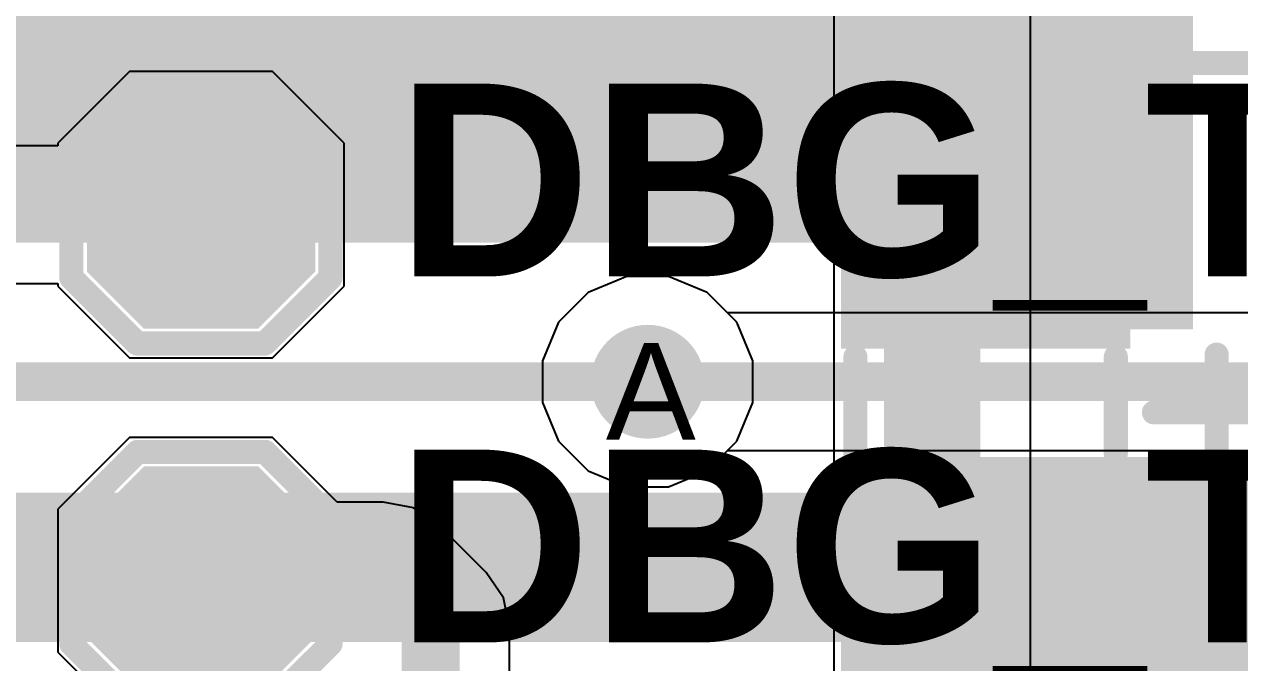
# Model space of a CAD drawing. Header units: inches. Extents: x 0 to 5271, y 0 to 5417.
# Drawn here: x 122.57 to 128.98, y 53.61 to 56.98 of the extents above; entities that cross this region are included whole.
import ezdxf

# ---------------------------------------------------------------- set-up
doc = ezdxf.new("R2010")
doc.units = ezdxf.units.IN
for name, color, linetype in [('Bottom Layer', 5, 'Continuous'), ('Bottom Overlay', 54, 'Continuous'), ('Bottom Paste', 16, 'Continuous'), ('Bottom Solder', 6, 'Continuous'), ('Drill Drawing', 1, 'Continuous'), ('L2_GND1', 16, 'Continuous'), ('L3_SIG1', 76, 'Continuous'), ('L4_PWR', 90, 'Continuous'), ('L5_GND2', 156, 'Continuous'), ('L6_SIG2', 130, 'Continuous'), ('L7_GND3', 216, 'Continuous'), ('Top Layer', 1, 'Continuous'), ('Top Overlay', 2, 'Continuous'), ('Top Paste', 8, 'Continuous'), ('Top Solder', 216, 'Continuous'), ('Via Holes', 16, 'Continuous')]:
    doc.layers.add(name, color=color, linetype=linetype)
doc.styles.add('Arial', font='', dxfattribs={"height": 0.2})
doc.styles.add('Arial_Bold', font='', dxfattribs={"height": 0.2})
doc.styles.get('Arial').set_extended_font_data('Arial')
doc.styles.get('Arial_Bold').set_extended_font_data('Arial', bold=True)

# ---------------------------------------------------------------- blocks, each defined once
blk = doc.blocks.new('T____________0_5___175')
at = {"layer": 'Top Layer'}
blk.add_hatch(color=1, dxfattribs=at).paths.add_polyline_path([(0.25, 0.5), (-0.25, 0.5), (-0.5, 0.25), (-0.5, -0.25), (-0.25, -0.5), (0.25, -0.5), (0.5, -0.25), (0.5, 0.25)])
at = {"layer": 'Top Paste'}
blk.add_hatch(color=8, dxfattribs=at).paths.add_polyline_path([(0.25, 0.5), (-0.25, 0.5), (-0.5, 0.25), (-0.5, -0.25), (-0.25, -0.5), (0.25, -0.5), (0.5, -0.25), (0.5, 0.25)])
at = {"layer": 'Top Solder'}
blk.add_hatch(color=216, dxfattribs=at).paths.add_polyline_path([(0.3008, 0.6016), (-0.3008, 0.6016), (-0.6016, 0.3008), (-0.6016, -0.3008), (-0.3008, -0.6016), (0.3008, -0.6016), (0.6016, -0.3008), (0.6016, 0.3008)])
at = {"layer": 'Top Overlay'}
for points in [[(-0.3355, 0.6795, 0.127, 0.127, 0), (-0.6819, 0.3332, 0.127, 0.127, 0)], [(0.3365, 0.6795, 0.127, 0.127, 0), (-0.3355, 0.6795, 0.127, 0.127, 0)], [(0.6836, 0.3324, 0.127, 0.127, 0), (0.3365, 0.6795, 0.127, 0.127, 0)], [(-0.6819, 0.3332, 0.127, 0.127, 0), (-0.6819, -0.3341, 0.127, 0.127, 0)], [(0.6836, 0.3324, 0.127, 0.127, 0), (0.6836, -0.3298, 0.127, 0.127, 0)], [(-0.3374, -0.6786, 0.127, 0.127, 0), (-0.6819, -0.3341, 0.127, 0.127, 0)], [(0.6836, -0.3298, 0.127, 0.127, 0), (0.3349, -0.6786, 0.127, 0.127, 0)], [(0.3349, -0.6786, 0.127, 0.127, 0), (-0.3374, -0.6786, 0.127, 0.127, 0)]]:
    blk.add_lwpolyline(points, format="xyseb", dxfattribs=at)
for points in [[(-0.3673, 0.6795, 0.0635, 0.0635, 1), (-0.3038, 0.6795, 0.0635, 0.0635, 1)], [(-0.3673, 0.6795, 0.0635, 0.0635, 1), (-0.3038, 0.6795, 0.0635, 0.0635, 1)], [(0.3048, 0.6795, 0.0635, 0.0635, 1), (0.3683, 0.6795, 0.0635, 0.0635, 1)], [(0.3048, 0.6795, 0.0635, 0.0635, 1), (0.3683, 0.6795, 0.0635, 0.0635, 1)], [(-0.7136, 0.3332, 0.0635, 0.0635, 1), (-0.6501, 0.3332, 0.0635, 0.0635, 1)], [(-0.7136, 0.3332, 0.0635, 0.0635, 1), (-0.6501, 0.3332, 0.0635, 0.0635, 1)], [(0.6519, 0.3324, 0.0635, 0.0635, 1), (0.7154, 0.3324, 0.0635, 0.0635, 1)], [(0.6519, 0.3324, 0.0635, 0.0635, 1), (0.7154, 0.3324, 0.0635, 0.0635, 1)], [(-0.7136, -0.3341, 0.0635, 0.0635, 1), (-0.6501, -0.3341, 0.0635, 0.0635, 1)], [(-0.7136, -0.3341, 0.0635, 0.0635, 1), (-0.6501, -0.3341, 0.0635, 0.0635, 1)], [(0.6519, -0.3298, 0.0635, 0.0635, 1), (0.7154, -0.3298, 0.0635, 0.0635, 1)], [(0.6519, -0.3298, 0.0635, 0.0635, 1), (0.7154, -0.3298, 0.0635, 0.0635, 1)], [(-0.3691, -0.6786, 0.0635, 0.0635, 1), (-0.3056, -0.6786, 0.0635, 0.0635, 1)], [(-0.3691, -0.6786, 0.0635, 0.0635, 1), (-0.3056, -0.6786, 0.0635, 0.0635, 1)], [(0.3032, -0.6786, 0.0635, 0.0635, 1), (0.3667, -0.6786, 0.0635, 0.0635, 1)], [(0.3032, -0.6786, 0.0635, 0.0635, 1), (0.3667, -0.6786, 0.0635, 0.0635, 1)]]:
    blk.add_lwpolyline(points, format="xyseb", close=True, dxfattribs=at)
blk = doc.blocks.new('T____________0_5___176')
at = {"layer": 'Top Layer'}
blk.add_hatch(color=1, dxfattribs=at).paths.add_polyline_path([(0.25, 0.5), (-0.25, 0.5), (-0.5, 0.25), (-0.5, -0.25), (-0.25, -0.5), (0.25, -0.5), (0.5, -0.25), (0.5, 0.25)])
at = {"layer": 'Top Paste'}
blk.add_hatch(color=8, dxfattribs=at).paths.add_polyline_path([(0.25, 0.5), (-0.25, 0.5), (-0.5, 0.25), (-0.5, -0.25), (-0.25, -0.5), (0.25, -0.5), (0.5, -0.25), (0.5, 0.25)])
at = {"layer": 'Top Solder'}
blk.add_hatch(color=216, dxfattribs=at).paths.add_polyline_path([(0.3008, 0.6016), (-0.3008, 0.6016), (-0.6016, 0.3008), (-0.6016, -0.3008), (-0.3008, -0.6016), (0.3008, -0.6016), (0.6016, -0.3008), (0.6016, 0.3008)])
at = {"layer": 'Top Overlay'}
for points in [[(-0.3355, 0.6795, 0.127, 0.127, 0), (-0.6819, 0.3332, 0.127, 0.127, 0)], [(0.3365, 0.6795, 0.127, 0.127, 0), (-0.3355, 0.6795, 0.127, 0.127, 0)], [(0.6836, 0.3323, 0.127, 0.127, 0), (0.3365, 0.6795, 0.127, 0.127, 0)], [(-0.6819, 0.3332, 0.127, 0.127, 0), (-0.6819, -0.3341, 0.127, 0.127, 0)], [(0.6836, 0.3323, 0.127, 0.127, 0), (0.6836, -0.3298, 0.127, 0.127, 0)], [(-0.3374, -0.6786, 0.127, 0.127, 0), (-0.6819, -0.3341, 0.127, 0.127, 0)], [(0.6836, -0.3298, 0.127, 0.127, 0), (0.3349, -0.6786, 0.127, 0.127, 0)], [(0.3349, -0.6786, 0.127, 0.127, 0), (-0.3374, -0.6786, 0.127, 0.127, 0)]]:
    blk.add_lwpolyline(points, format="xyseb", dxfattribs=at)
for points in [[(-0.3673, 0.6795, 0.0635, 0.0635, 1), (-0.3038, 0.6795, 0.0635, 0.0635, 1)], [(-0.3673, 0.6795, 0.0635, 0.0635, 1), (-0.3038, 0.6795, 0.0635, 0.0635, 1)], [(0.3048, 0.6795, 0.0635, 0.0635, 1), (0.3683, 0.6795, 0.0635, 0.0635, 1)], [(0.3048, 0.6795, 0.0635, 0.0635, 1), (0.3683, 0.6795, 0.0635, 0.0635, 1)], [(-0.7136, 0.3332, 0.0635, 0.0635, 1), (-0.6501, 0.3332, 0.0635, 0.0635, 1)], [(-0.7136, 0.3332, 0.0635, 0.0635, 1), (-0.6501, 0.3332, 0.0635, 0.0635, 1)], [(0.6519, 0.3323, 0.0635, 0.0635, 1), (0.7154, 0.3323, 0.0635, 0.0635, 1)], [(0.6519, 0.3323, 0.0635, 0.0635, 1), (0.7154, 0.3323, 0.0635, 0.0635, 1)], [(-0.7136, -0.3341, 0.0635, 0.0635, 1), (-0.6501, -0.3341, 0.0635, 0.0635, 1)], [(-0.7136, -0.3341, 0.0635, 0.0635, 1), (-0.6501, -0.3341, 0.0635, 0.0635, 1)], [(0.6519, -0.3298, 0.0635, 0.0635, 1), (0.7154, -0.3298, 0.0635, 0.0635, 1)], [(0.6519, -0.3298, 0.0635, 0.0635, 1), (0.7154, -0.3298, 0.0635, 0.0635, 1)], [(-0.3691, -0.6786, 0.0635, 0.0635, 1), (-0.3056, -0.6786, 0.0635, 0.0635, 1)], [(-0.3691, -0.6786, 0.0635, 0.0635, 1), (-0.3056, -0.6786, 0.0635, 0.0635, 1)], [(0.3032, -0.6786, 0.0635, 0.0635, 1), (0.3667, -0.6786, 0.0635, 0.0635, 1)], [(0.3032, -0.6786, 0.0635, 0.0635, 1), (0.3667, -0.6786, 0.0635, 0.0635, 1)]]:
    blk.add_lwpolyline(points, format="xyseb", close=True, dxfattribs=at)
blk = doc.blocks.new('IND_0805_B_298')
at = {"layer": 'Bottom Layer'}
for points in [[(-1.6, 0.66), (-0.4, 0.66), (-0.4, -0.66), (-1.6, -0.66)], [(0.4, 0.66), (1.6, 0.66), (1.6, -0.66), (0.4, -0.66)]]:
    blk.add_hatch(color=5, dxfattribs=at).paths.add_polyline_path(points)
at = {"layer": 'Bottom Paste'}
for points in [[(-1.6, 0.66), (-0.4, 0.66), (-0.4, -0.66), (-1.6, -0.66)], [(0.4, 0.66), (1.6, 0.66), (1.6, -0.66), (0.4, -0.66)]]:
    blk.add_hatch(color=16, dxfattribs=at).paths.add_polyline_path(points)
at = {"layer": 'Bottom Solder'}
for points in [[(-1.7016, 0.7616), (-0.2984, 0.7616), (-0.2984, -0.7616), (-1.7016, -0.7616)], [(0.2984, 0.7616), (1.7016, 0.7616), (1.7016, -0.7616), (0.2984, -0.7616)]]:
    blk.add_hatch(color=6, dxfattribs=at).paths.add_polyline_path(points)
at = {"layer": 'Bottom Overlay'}
for points in [[(-0.254, 0.6858, 0.127, 0.127, 0), (0.254, 0.6858, 0.127, 0.127, 0)], [(-0.254, -0.6858, 0.127, 0.127, 0), (0.254, -0.6858, 0.127, 0.127, 0)]]:
    blk.add_lwpolyline(points, format="xyseb", dxfattribs=at)
for points in [[(-0.2857, 0.6858, 0.0635, 0.0635, 1), (-0.2223, 0.6858, 0.0635, 0.0635, 1)], [(0.2223, 0.6858, 0.0635, 0.0635, 1), (0.2857, 0.6858, 0.0635, 0.0635, 1)], [(-0.2857, -0.6858, 0.0635, 0.0635, 1), (-0.2223, -0.6858, 0.0635, 0.0635, 1)], [(0.2223, -0.6858, 0.0635, 0.0635, 1), (0.2857, -0.6858, 0.0635, 0.0635, 1)]]:
    blk.add_lwpolyline(points, format="xyseb", close=True, dxfattribs=at)
blk = doc.blocks.new('SOD_123_B_302')
at = {"layer": 'Bottom Layer'}
for points in [[(-2.05, -0.45), (-2.05, 0.45), (-1.1, 0.45), (-1.1, -0.45)], [(1.1, -0.45), (1.1, 0.45), (2.05, 0.45), (2.05, -0.45)]]:
    blk.add_hatch(color=5, dxfattribs=at).paths.add_polyline_path(points)
at = {"layer": 'Bottom Overlay'}
for points in [[(0.9652, 0.5077), (2.8194, 0.5077), (2.8194, 0.7997), (0.9652, 0.7997)], [(2.1199, -0.7878), (2.8194, -0.7878), (2.8194, 0.787), (2.1199, 0.787)], [(0.9652, -0.8003), (2.8194, -0.8003), (2.8194, -0.5083), (0.9652, -0.5083)]]:
    blk.add_hatch(color=54, dxfattribs=at).paths.add_polyline_path(points)
at = {"layer": 'Bottom Paste'}
for points in [[(-2.05, -0.45), (-2.05, 0.45), (-1.1, 0.45), (-1.1, -0.45)], [(1.1, -0.45), (1.1, 0.45), (2.05, 0.45), (2.05, -0.45)]]:
    blk.add_hatch(color=16, dxfattribs=at).paths.add_polyline_path(points)
at = {"layer": 'Bottom Solder'}
for points in [[(-2.1516, -0.5516), (-2.1516, 0.5516), (-0.9984, 0.5516), (-0.9984, -0.5516)], [(0.9984, -0.5516), (0.9984, 0.5516), (2.1516, 0.5516), (2.1516, -0.5516)]]:
    blk.add_hatch(color=6, dxfattribs=at).paths.add_polyline_path(points)
at = {"layer": 'Bottom Overlay'}
for points in [[(-1.3716, 0.7366, 0.127, 0.127, 0), (-1.3716, 0.5842, 0.127, 0.127, 0)], [(0.9652, 0.7366, 0.127, 0.127, 0), (-1.3716, 0.7366, 0.127, 0.127, 0)], [(-1.3716, -0.5842, 0.127, 0.127, 0), (-1.3716, -0.7366, 0.127, 0.127, 0)], [(0.9652, -0.7366, 0.127, 0.127, 0), (-1.3716, -0.7366, 0.127, 0.127, 0)]]:
    blk.add_lwpolyline(points, format="xyseb", dxfattribs=at)
for points in [[(-1.4034, 0.7366, 0.0635, 0.0635, 1), (-1.3399, 0.7366, 0.0635, 0.0635, 1)], [(-1.4034, 0.7366, 0.0635, 0.0635, 1), (-1.3399, 0.7366, 0.0635, 0.0635, 1)], [(0.9334, 0.7366, 0.0635, 0.0635, 1), (0.9969, 0.7366, 0.0635, 0.0635, 1)], [(-1.4034, 0.5842, 0.0635, 0.0635, 1), (-1.3399, 0.5842, 0.0635, 0.0635, 1)], [(-1.4034, -0.5842, 0.0635, 0.0635, 1), (-1.3399, -0.5842, 0.0635, 0.0635, 1)], [(-1.4034, -0.7366, 0.0635, 0.0635, 1), (-1.3399, -0.7366, 0.0635, 0.0635, 1)], [(-1.4034, -0.7366, 0.0635, 0.0635, 1), (-1.3399, -0.7366, 0.0635, 0.0635, 1)], [(0.9334, -0.7366, 0.0635, 0.0635, 1), (0.9969, -0.7366, 0.0635, 0.0635, 1)]]:
    blk.add_lwpolyline(points, format="xyseb", close=True, dxfattribs=at)
blk = doc.blocks.new('C____B_B_308')
at = {"layer": 'Bottom Layer'}
for points in [[(-0.85, 1.5001), (-0.85, -1.4999), (-2.55, -1.4999), (-2.55, 1.5001)], [(2.55, 1.5001), (2.55, -1.4999), (0.85, -1.4999), (0.85, 1.5001)]]:
    blk.add_hatch(color=5, dxfattribs=at).paths.add_polyline_path(points)
at = {"layer": 'Bottom Paste'}
for points in [[(-0.85, 1.5001), (-0.85, -1.4999), (-2.55, -1.4999), (-2.55, 1.5001)], [(2.55, 1.5001), (2.55, -1.4999), (0.85, -1.4999), (0.85, 1.5001)]]:
    blk.add_hatch(color=16, dxfattribs=at).paths.add_polyline_path(points)
at = {"layer": 'Bottom Solder'}
for points in [[(-0.7484, 1.6017), (-0.7484, -1.6015), (-2.6516, -1.6015), (-2.6516, 1.6017)], [(2.6516, 1.6017), (2.6516, -1.6015), (0.7484, -1.6015), (0.7484, 1.6017)]]:
    blk.add_hatch(color=6, dxfattribs=at).paths.add_polyline_path(points)
at = {"layer": 'Bottom Overlay'}
for points in [[(-1.9341, 1.6257, 0.1524, 0.1524, 0), (2.0283, 1.6257, 0.1524, 0.1524, 0)], [(-3.0226, -0.4063, 0.127, 0.127, 0), (-3.0226, 0.2541, 0.127, 0.127, 0)], [(-3.3528, -0.0507, 0.127, 0.127, 0), (-2.6924, -0.0507, 0.127, 0.127, 0)], [(-1.9341, -1.6255, 0.1524, 0.1524, 0), (2.0283, -1.6255, 0.1524, 0.1524, 0)]]:
    blk.add_lwpolyline(points, format="xyseb", dxfattribs=at)
for points in [[(-1.9722, 1.6257, 0.0762, 0.0762, 1), (-1.896, 1.6257, 0.0762, 0.0762, 1)], [(1.9902, 1.6257, 0.0762, 0.0762, 1), (2.0664, 1.6257, 0.0762, 0.0762, 1)], [(-3.0544, 0.2541, 0.0635, 0.0635, 1), (-2.9909, 0.2541, 0.0635, 0.0635, 1)], [(-3.3846, -0.0507, 0.0635, 0.0635, 1), (-3.3211, -0.0507, 0.0635, 0.0635, 1)], [(-2.7242, -0.0507, 0.0635, 0.0635, 1), (-2.6607, -0.0507, 0.0635, 0.0635, 1)], [(-3.0544, -0.4063, 0.0635, 0.0635, 1), (-2.9909, -0.4063, 0.0635, 0.0635, 1)], [(-1.9722, -1.6255, 0.0762, 0.0762, 1), (-1.896, -1.6255, 0.0762, 0.0762, 1)], [(1.9902, -1.6255, 0.0762, 0.0762, 1), (2.0664, -1.6255, 0.0762, 0.0762, 1)]]:
    blk.add_lwpolyline(points, format="xyseb", close=True, dxfattribs=at)

msp = doc.modelspace()

# ---------------------------------------------------------------- hatches: boundary and pattern name
at = {"layer": 'Bottom Layer'}
for points in [[(126.9772, 55.369), (128.729, 55.369), (128.729, 57.9593), (126.9772, 57.9593)], [(126.9772, 53.369), (131.0814, 53.369), (131.0814, 54.696), (126.9772, 54.696)], [(119.7864, 53.721), (128.069, 53.721), (128.069, 54.5084), (119.7864, 54.5084)]]:
    msp.add_hatch(color=5, dxfattribs=at).paths.add_polyline_path(points)
h = msp.add_hatch(color=5, dxfattribs=at)
edge = h.paths.add_edge_path()
edge.add_arc((125.857, 55.0926), 0.3, 0, 360)
at = {"layer": 'L2_GND1'}
h = msp.add_hatch(color=16, dxfattribs=at)
edge = h.paths.add_edge_path()
edge.add_arc((125.857, 55.0926), 0.3, 0, 360)
at = {"layer": 'L3_SIG1'}
h = msp.add_hatch(color=76, dxfattribs=at)
edge = h.paths.add_edge_path()
edge.add_arc((125.857, 55.0926), 0.3, 0, 360)
at = {"layer": 'L4_PWR'}
h = msp.add_hatch(color=90, dxfattribs=at)
edge = h.paths.add_edge_path()
edge.add_arc((125.857, 55.0926), 0.3, 0, 360)
at = {"layer": 'L5_GND2'}
h = msp.add_hatch(color=156, dxfattribs=at)
edge = h.paths.add_edge_path()
edge.add_arc((125.857, 55.0926), 0.3, 0, 360)
at = {"layer": 'L6_SIG2'}
h = msp.add_hatch(color=130, dxfattribs=at)
edge = h.paths.add_edge_path()
edge.add_arc((125.857, 55.0926), 0.3, 0, 360)
at = {"layer": 'L7_GND3'}
h = msp.add_hatch(color=216, dxfattribs=at)
edge = h.paths.add_edge_path()
edge.add_arc((125.857, 55.0926), 0.3, 0, 360)
at = {"layer": 'Top Layer'}
h = msp.add_hatch(color=1, dxfattribs=at)
edge = h.paths.add_edge_path()
edge.add_arc((125.857, 55.0926), 0.3, 0, 360)
at = {"layer": 'Via Holes'}
h = msp.add_hatch(color=7, dxfattribs=at)
edge = h.paths.add_edge_path()
edge.add_arc((125.857, 55.0926), 0.15, 0, 360)

# ---------------------------------------------------------------- linework, layer by layer
at = {"layer": 'Bottom Layer'}
for points in [[(13.6892, 56.4609, 1.27, 1.27, 0), (127.8531, 56.4609, 1.27, 1.27, 0)], [(100.33, 55.0926, 0.2032, 0.2032, 0), (125.857, 55.0926, 0.2032, 0.2032, 0)]]:
    msp.add_lwpolyline(points, format="xyseb", dxfattribs=at)
for points in [[(127.5356, 56.4609, 0.635, 0.635, 1), (128.1706, 56.4609, 0.635, 0.635, 1)], [(125.8062, 55.0926, 0.1016, 0.1016, 1), (125.9078, 55.0926, 0.1016, 0.1016, 1)]]:
    msp.add_lwpolyline(points, format="xyseb", close=True, dxfattribs=at)
at = {"layer": 'L2_GND1'}
for p, q in [((125.7468, 55.6466), (125.5432, 55.5623)), ((125.9672, 55.6466), (125.7468, 55.6466)), ((126.1708, 55.5623), (125.9672, 55.6466)), ((125.5432, 55.5623), (125.3873, 55.4064)), ((126.3267, 55.4064), (126.1708, 55.5623)), ((125.3873, 55.4064), (125.303, 55.2028)), ((126.411, 55.2028), (126.3267, 55.4064)), ((125.303, 55.2028), (125.303, 54.9824)), ((126.411, 54.9824), (126.411, 55.2028)), ((125.303, 54.9824), (125.3873, 54.7788)), ((126.3267, 54.7788), (126.411, 54.9824)), ((125.3873, 54.7788), (125.5432, 54.6229)), ((126.1708, 54.6229), (126.3267, 54.7788)), ((125.5432, 54.6229), (125.7468, 54.5386)), ((125.9672, 54.5386), (126.1708, 54.6229)), ((125.7468, 54.5386), (125.9672, 54.5386))]:
    msp.add_line(p, q, dxfattribs=at)
at = {"layer": 'L3_SIG1'}
for p, q in [((125.7468, 55.6466), (125.5432, 55.5623)), ((125.9672, 55.6466), (125.7468, 55.6466)), ((126.1708, 55.5623), (125.9672, 55.6466)), ((125.5432, 55.5623), (125.3873, 55.4064)), ((126.2779, 55.4552), (126.1708, 55.5623)), ((130.642, 55.4552), (126.2779, 55.4552)), ((125.3873, 55.4064), (125.303, 55.2028)), ((125.303, 55.2028), (125.303, 54.9824)), ((125.303, 54.9824), (125.3873, 54.7788)), ((125.3873, 54.7788), (125.5432, 54.6229)), ((126.1708, 54.6229), (126.2779, 54.73)), ((126.2779, 54.73), (130.4918, 54.73)), ((125.5432, 54.6229), (125.7468, 54.5386)), ((125.9672, 54.5386), (126.1708, 54.6229)), ((125.7468, 54.5386), (125.9672, 54.5386))]:
    msp.add_line(p, q, dxfattribs=at)
msp.add_lwpolyline([(125.857, 55.0926, 0.2032, 0.2032, 0), (130.642, 55.0926, 0.2032, 0.2032, 0)], format="xyseb", dxfattribs=at)
msp.add_lwpolyline([(125.8062, 55.0926, 0.1016, 0.1016, 1), (125.9078, 55.0926, 0.1016, 0.1016, 1)], format="xyseb", close=True, dxfattribs=at)
at = {"layer": 'L4_PWR'}
for p, q in [((127.8735, 52.9439), (127.8735, 59.0246)), ((126.8376, 58.8101), (126.8376, 52.6049)), ((125.7468, 55.6466), (125.5432, 55.5623)), ((125.9672, 55.6466), (125.7468, 55.6466)), ((126.1708, 55.5623), (125.9672, 55.6466)), ((125.5432, 55.5623), (125.3873, 55.4064)), ((126.3267, 55.4064), (126.1708, 55.5623)), ((125.3873, 55.4064), (125.303, 55.2028)), ((126.411, 55.2028), (126.3267, 55.4064)), ((125.303, 55.2028), (125.303, 54.9824)), ((126.411, 54.9824), (126.411, 55.2028)), ((125.303, 54.9824), (125.3873, 54.7788)), ((126.3267, 54.7788), (126.411, 54.9824)), ((125.3873, 54.7788), (125.5432, 54.6229)), ((126.1708, 54.6229), (126.3267, 54.7788)), ((125.5432, 54.6229), (125.7468, 54.5386)), ((125.9672, 54.5386), (126.1708, 54.6229)), ((125.7468, 54.5386), (125.9672, 54.5386))]:
    msp.add_line(p, q, dxfattribs=at)
msp.add_lwpolyline([(127.3556, 51.345, 0.508, 0.508, 0), (127.3556, 59.0246, 0.508, 0.508, 0)], format="xyseb", dxfattribs=at)
at = {"layer": 'L5_GND2'}
for p, q in [((125.7468, 55.6466), (125.5432, 55.5623)), ((125.9672, 55.6466), (125.7468, 55.6466)), ((126.1708, 55.5623), (125.9672, 55.6466)), ((125.5432, 55.5623), (125.3873, 55.4064)), ((126.3267, 55.4064), (126.1708, 55.5623)), ((125.3873, 55.4064), (125.303, 55.2028)), ((126.411, 55.2028), (126.3267, 55.4064)), ((125.303, 55.2028), (125.303, 54.9824)), ((126.411, 54.9824), (126.411, 55.2028)), ((125.303, 54.9824), (125.3873, 54.7788)), ((126.3267, 54.7788), (126.411, 54.9824)), ((125.3873, 54.7788), (125.5432, 54.6229)), ((126.1708, 54.6229), (126.3267, 54.7788)), ((125.5432, 54.6229), (125.7468, 54.5386)), ((125.9672, 54.5386), (126.1708, 54.6229)), ((125.7468, 54.5386), (125.9672, 54.5386))]:
    msp.add_line(p, q, dxfattribs=at)
at = {"layer": 'L6_SIG2'}
for p, q in [((125.7468, 55.6466), (125.5432, 55.5623)), ((125.9672, 55.6466), (125.7468, 55.6466)), ((126.1708, 55.5623), (125.9672, 55.6466)), ((125.5432, 55.5623), (125.3873, 55.4064)), ((126.3267, 55.4064), (126.1708, 55.5623)), ((125.3873, 55.4064), (125.303, 55.2028)), ((126.411, 55.2028), (126.3267, 55.4064)), ((125.303, 55.2028), (125.303, 54.9824)), ((126.411, 54.9824), (126.411, 55.2028)), ((125.303, 54.9824), (125.3873, 54.7788)), ((126.3267, 54.7788), (126.411, 54.9824)), ((125.3873, 54.7788), (125.5432, 54.6229)), ((126.1708, 54.6229), (126.3267, 54.7788)), ((125.5432, 54.6229), (125.7468, 54.5386)), ((125.9672, 54.5386), (126.1708, 54.6229)), ((125.7468, 54.5386), (125.9672, 54.5386))]:
    msp.add_line(p, q, dxfattribs=at)
at = {"layer": 'L7_GND3'}
for p, q in [((125.7468, 55.6466), (125.5432, 55.5623)), ((125.9672, 55.6466), (125.7468, 55.6466)), ((126.1708, 55.5623), (125.9672, 55.6466)), ((125.5432, 55.5623), (125.3873, 55.4064)), ((126.3267, 55.4064), (126.1708, 55.5623)), ((125.3873, 55.4064), (125.303, 55.2028)), ((126.411, 55.2028), (126.3267, 55.4064)), ((125.303, 55.2028), (125.303, 54.9824)), ((126.411, 54.9824), (126.411, 55.2028)), ((125.303, 54.9824), (125.3873, 54.7788)), ((126.3267, 54.7788), (126.411, 54.9824)), ((125.3873, 54.7788), (125.5432, 54.6229)), ((126.1708, 54.6229), (126.3267, 54.7788)), ((125.5432, 54.6229), (125.7468, 54.5386)), ((125.9672, 54.5386), (126.1708, 54.6229)), ((125.7468, 54.5386), (125.9672, 54.5386))]:
    msp.add_line(p, q, dxfattribs=at)
at = {"layer": 'Top Layer'}
for p, q in [((123.1273, 56.7274), (122.7503, 56.3504)), ((123.8813, 56.7274), (123.1273, 56.7274)), ((124.2583, 56.3504), (123.8813, 56.7274)), ((122.7503, 56.3504), (122.7503, 56.3355)), ((124.2583, 55.5964), (124.2583, 56.3504)), ((122.7503, 56.3355), (121.4299, 56.3355)), ((125.7468, 55.6466), (125.5432, 55.5623)), ((125.9672, 55.6466), (125.7468, 55.6466)), ((126.1708, 55.5623), (125.9672, 55.6466)), ((121.5801, 55.6104), (122.7503, 55.6104)), ((122.7503, 55.6104), (122.7503, 55.5964)), ((122.7503, 55.5964), (123.1273, 55.2194)), ((123.8813, 55.2194), (124.2583, 55.5964)), ((125.5432, 55.5623), (125.3873, 55.4064)), ((126.3267, 55.4064), (126.1708, 55.5623)), ((125.3873, 55.4064), (125.303, 55.2028)), ((126.411, 55.2028), (126.3267, 55.4064)), ((123.1273, 55.2194), (123.8813, 55.2194)), ((125.303, 55.2028), (125.303, 54.9824)), ((126.411, 54.9824), (126.411, 55.2028)), ((125.303, 54.9824), (125.3873, 54.7788)), ((126.3267, 54.7788), (126.411, 54.9824)), ((123.1273, 54.7983), (122.7503, 54.4213)), ((123.8813, 54.7983), (123.1273, 54.7983)), ((124.221, 54.4587), (123.8813, 54.7983)), ((125.3873, 54.7788), (125.5432, 54.6229)), ((126.1708, 54.6229), (126.3267, 54.7788)), ((125.5432, 54.6229), (125.7468, 54.5386)), ((125.9672, 54.5386), (126.1708, 54.6229)), ((125.7468, 54.5386), (125.9672, 54.5386)), ((122.7503, 54.4213), (122.7503, 53.6673)), ((124.464, 54.4587), (124.221, 54.4587)), ((124.6226, 54.4272), (124.464, 54.4587)), ((124.757, 54.3373), (124.6226, 54.4272)), ((125.007, 54.0873), (124.757, 54.3373)), ((125.0968, 53.9529), (125.007, 54.0873)), ((125.1284, 53.7943), (125.0968, 53.9529)), ((125.1284, 53.3789), (125.1284, 53.7943)), ((122.7503, 53.6673), (123.1273, 53.2903))]:
    msp.add_line(p, q, dxfattribs=at)
for points in [[(121.4299, 55.973, 0.2032, 0.2032, 0), (123.5039, 55.973, 0.2032, 0.2032, 0)], [(123.5039, 55.973, 0.2032, 0.2032, 0), (123.5043, 55.9734, 0.2032, 0.2032, 0)], [(123.5043, 54.0443, 0.3048, 0.3048, 0), (124.464, 54.0443, 0.3048, 0.3048, 0)], [(124.464, 54.0443, 0.3048, 0.3048, 0), (124.714, 53.7943, 0.3048, 0.3048, 0)], [(124.714, 53.0098, 0.3048, 0.3048, 0), (124.714, 53.7943, 0.3048, 0.3048, 0)]]:
    msp.add_lwpolyline(points, format="xyseb", dxfattribs=at)
for points in [[(123.4531, 55.973, 0.1016, 0.1016, 1), (123.5547, 55.973, 0.1016, 0.1016, 1)], [(123.4531, 55.973, 0.1016, 0.1016, 1), (123.5547, 55.973, 0.1016, 0.1016, 1)], [(123.4535, 55.9734, 0.1016, 0.1016, 1), (123.5551, 55.9734, 0.1016, 0.1016, 1)], [(123.4281, 54.0443, 0.1524, 0.1524, 1), (123.5805, 54.0443, 0.1524, 0.1524, 1)], [(124.3878, 54.0443, 0.1524, 0.1524, 1), (124.5402, 54.0443, 0.1524, 0.1524, 1)], [(124.3878, 54.0443, 0.1524, 0.1524, 1), (124.5402, 54.0443, 0.1524, 0.1524, 1)], [(124.6378, 53.7943, 0.1524, 0.1524, 1), (124.7902, 53.7943, 0.1524, 0.1524, 1)], [(124.6378, 53.7943, 0.1524, 0.1524, 1), (124.7902, 53.7943, 0.1524, 0.1524, 1)]]:
    msp.add_lwpolyline(points, format="xyseb", close=True, dxfattribs=at)

# ---------------------------------------------------------------- block references
for name, p, rotation in [('SOD_123_B_302', (129.6615, 57.5093), 180), ('T____________0_5___176', (123.5044, 55.9734), 180), ('IND_0805_B_298', (127.6372, 54.969), 90), ('T____________0_5___175', (123.5044, 54.0443), 180)]:
    msp.add_blockref(name, p, dxfattribs=dict(rotation=rotation))
msp.add_blockref('C____B_B_308', (131.8768, 54.9816))

# ---------------------------------------------------------------- texts
at = {"layer": 'Drill Drawing', "style": 'Arial'}
msp.add_text('A', height=0.508, dxfattribs=at).set_placement((125.6369, 54.7879))
at = {"layer": 'Top Overlay', "style": 'Arial_Bold'}
for p in [(124.5337, 55.6479), (124.5337, 53.7188)]:
    msp.add_text('DBG_TXD', height=1.016, dxfattribs=at).set_placement(p)

doc.saveas('drawing.dxf')
